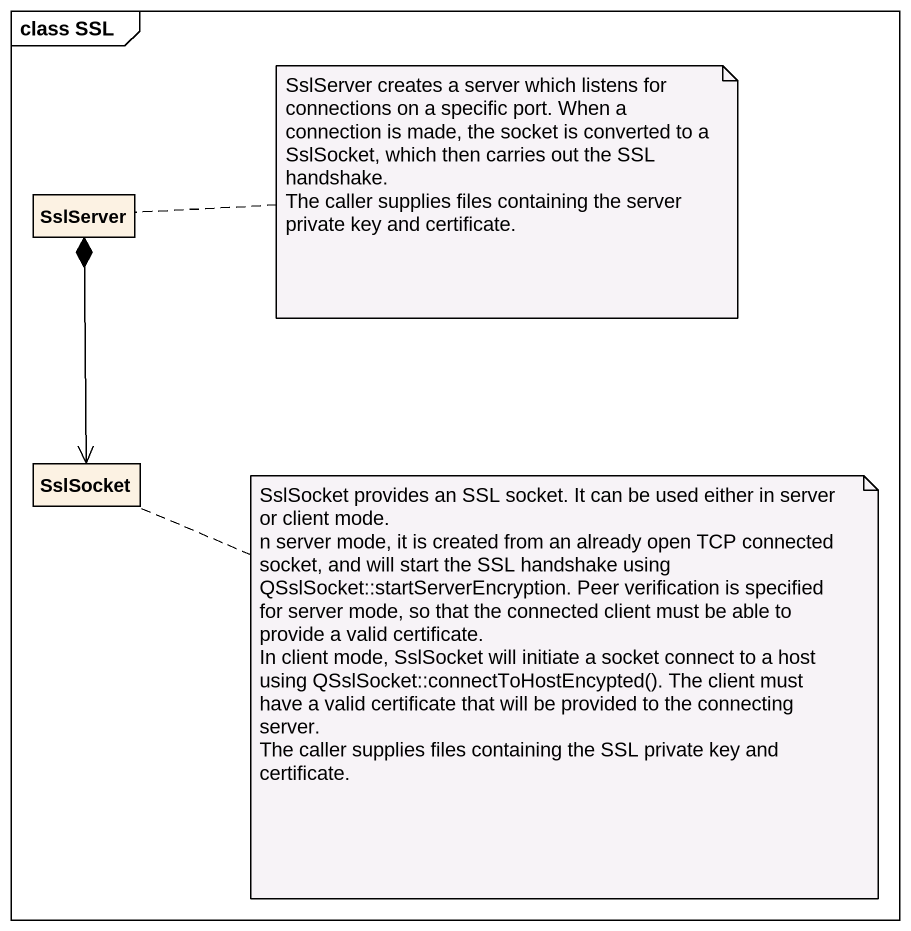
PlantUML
@startuml
mainframe class SSL
hide circle
hide empty members
class SslServer
class SslSocket
SslSocket <-up-* SslServer
note right of SslServer
  SslServer creates a server which listens for connections on a specific port. When a connection is made, the socket is converted to a SslSocket, which then carries out the SSL handshake.
  The caller supplies files containing the server private key and certificate.
end note
note right of SslSocket
  SslSocket provides an SSL socket. It can be used either in server or client mode.
  n server mode, it is created from an already open TCP connected socket, and will start the SSL handshake using QSslSocket::startServerEncryption. Peer verification is specified for server mode, so that the connected client must be able to provide a valid certificate.
  In client mode, SslSocket will initiate a socket connect to a host using QSslSocket::connectToHostEncypted(). The client must have a valid certificate that will be provided to the connecting server.
  The caller supplies files containing the SSL private key and certificate.
end note
@enduml
